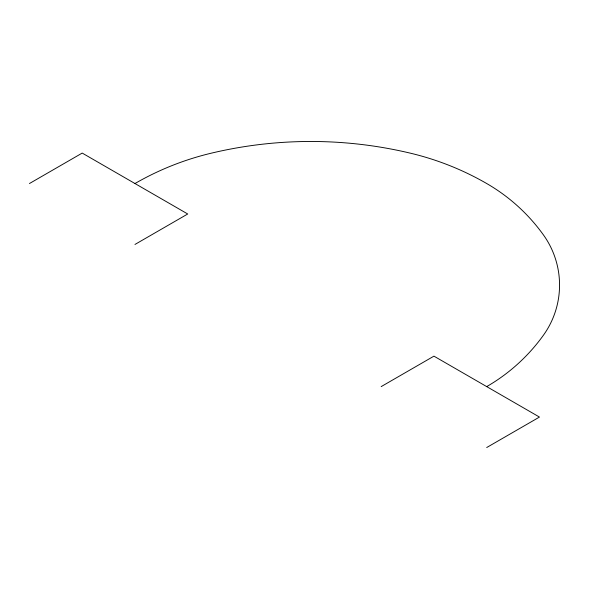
<?xml version="1.0" encoding="UTF-8"?>
<svg xmlns="http://www.w3.org/2000/svg" width="589" height="589" viewBox="0 0 589 589"><rect width="100%" height="100%" fill="white"/><g stroke="black" fill="none" stroke-linecap="round" stroke-linejoin="round"><path stroke-width="0.88" d="M29.45 183.532L82.21 153.074L187.729 213.991L134.969 244.45M381.186 386.605L433.946 356.146L539.465 417.064L486.705 447.53M486.705 386.605A181.471 181.471 0 0 0 543.419 335.229A86.053 86.053 0 0 0 543.419 234.901A181.471 181.471 0 0 0 486.705 183.532A284.215 284.215 0 0 0 410.702 153.25A429.366 429.366 0 0 0 210.972 153.25A284.215 284.215 0 0 0 134.969 183.532"/></g></svg>
